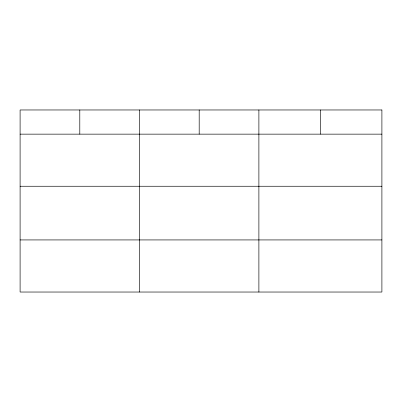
<?xml version="1.0" encoding="UTF-8"?>
<svg xmlns="http://www.w3.org/2000/svg" width="402" height="402" viewBox="0 0 402 402"><rect width="100%" height="100%" fill="white"/><g stroke="black" fill="none" stroke-linecap="round" stroke-linejoin="round"><path stroke-width="0.6" d="M20.1 134.147L381.9 134.147M20.1 186.252L381.9 186.252M20.1 239.929L381.9 239.929M320.394 109.967L320.394 134.147M258.888 109.967L258.888 292.033M199.191 109.967L199.191 134.147M139.494 109.967L139.494 292.033M79.797 109.967L79.797 134.147M381.9 109.967L20.1 109.967L20.1 292.033L381.9 292.033L381.9 109.967"/></g></svg>
